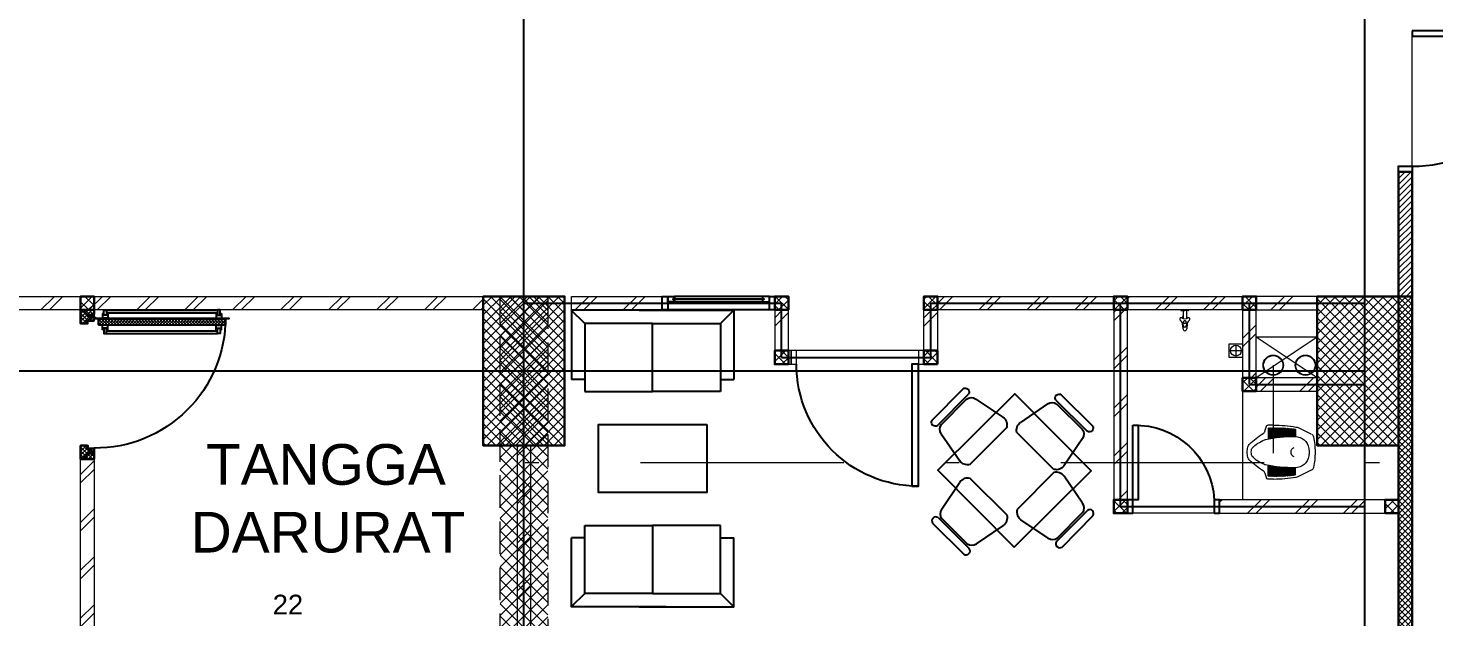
# Model space of a CAD drawing. Header units: millimetres. Extents: x -324 to 75, y -297 to 74.
# Drawn here: x -55.88 to -45.52, y 3.53 to 7.88 of the extents above; entities that cross this region are included whole.
import ezdxf

# ---------------------------------------------------------------- set-up
doc = ezdxf.new("R2010")
doc.units = ezdxf.units.MM
doc.linetypes.add('ACAD_ISO02W100', pattern=[15, 12, -3])
doc.linetypes.add('DASHDOT', pattern=[1, 0.5, -0.25, 0, -0.25])
doc.layers.get('defpoints').update_dxf_attribs({"color": 1})
for name, color, linetype, lineweight in [('ars', 11, 'Continuous', 0), ('ars @ 1', 11, 'Continuous', 0), ('ARSIR', 31, 'Continuous', 5), ('ARSIR @ 1', 31, 'Continuous', 5), ('ARSIR KOLOM @ 1', 8, 'Continuous', 13), ('KOL', 1, 'Continuous', 30), ('KOLOM', 4, 'Continuous', 9), ('lan', 7, 'Continuous', 15), ('LIFT', 15, 'Continuous', 15), ('NOT', 7, 'Continuous', 20), ('SANITAIR', 15, 'Continuous', 9), ('tem', 5, 'Continuous', 20), ('u', 6, 'Continuous', 20)]:
    doc.layers.add(name, color=color, linetype=linetype, lineweight=lineweight)
doc.layers.add('as', color=1, linetype='Continuous', plot=False)
for name, color, linetype in [('dinding', 3, 'Continuous'), ('FURNITURE', 68, 'Continuous'), ('HID', 1, 'Continuous'), ('Kusen', 30, 'Continuous'), ('STL', 6, 'Continuous')]:
    doc.layers.add(name, color=color, linetype=linetype)
doc.styles.add('ATTR', font='romans.shx', dxfattribs={"width": 0.8, "height": 0.56})
doc.styles.get("Standard").update_dxf_attribs({"font": 'arial.ttf'})
pattern_1 = [(45, (1583.21095, -452.5532), (-0.176776695, 0.176776695), []), (45, (1583.27345, -452.5532), (-0.176776695, 0.176776695), [])]
pattern_2 = [(225, (0.55, -51.300008), (0.022097087, -0.022097087), [])]
pattern_3 = [(225, (1.1, 1e-06), (-0.014142, 0.014142), []), (135, (1.1, 1e-06), (0.014142, 0.014142), [])]
pattern_4 = [(315, (-2e-13, 1e-06), (0.014142, 0.014142), []), (45, (-2e-13, 1e-06), (-0.014142, 0.014142), [])]

# ---------------------------------------------------------------- blocks, each defined once
blk = doc.blocks.new('k1')
at = {"layer": 'ars'}
h = blk.add_hatch(dxfattribs=at)
h.set_pattern_fill('_USER', color=256, scale=0.05, angle=45, double=1, pattern_type=0)
h.set_pattern_definition([(45, (0, -5), (-0.03535534, 0.03535534), []), (135, (0, -5), (-0.03535534, -0.03535534), [])])
h.paths.add_polyline_path([(-0.3, -0.55), (0.3, -0.55), (0.3, 0.55), (-0.3, 0.55)])
at = {"layer": 'KOL'}
blk.add_lwpolyline([(-0.3, -0.55), (0.3, -0.55), (0.3, 0.55), (-0.3, 0.55)], close=True, dxfattribs=at)
blk = doc.blocks.new('KRAN ATAS')
for p, q in [((-0.0198, 0), (0, 0)), ((-0.0198, -0.0015), (-0.0198, 0)), ((0.0198, 0), (0, 0)), ((0.0198, -0.0015), (0.0198, 0)), ((-0.0193, -0.002), (0, -0.002)), ((-0.0087, -0.006), (-0.0087, -0.0441)), ((0.0193, -0.002), (0, -0.002)), ((0.0087, -0.006), (0.0087, -0.0441))]:
    blk.add_line(p, q)
for centre, radius, start, end in [((-0.0191, -0.047), 0.00682, 147.26029, 232.4214), ((-0.0188, -0.0464), 0.00682, 67.5786, 152.73971), ((-0.0514, -0.0871), 0.0447, 7.4918, 50.9581), ((-0.0193, -0.0015), 0.0005, 180, 270), ((0, -0.0187), 0.0268, 232.9628, 307.0372), ((0.0743, -0.0604), 0.0878, 182.05517, 189.0251), ((-0.0127, -0.006), 0.004, 0, 90), ((0.0743, -0.0604), 0.0878, 163.74856, 168.44459), ((-0.0388, -0.0275), 0.03, 343.74856, 0), ((-0.0004, -0.0613), 0.0068, 86.57707, 273.42293), ((0.0004, -0.0613), 0.0068, 266.57707, 93.42293), ((0.0514, -0.0871), 0.0447, 129.0419, 172.5082), ((0.0127, -0.006), 0.004, 90, 180), ((0.0388, -0.0275), 0.03, 180, 196.25144), ((-0.0743, -0.0604), 0.0878, 11.55541, 16.25144), ((-0.0743, -0.0604), 0.0878, 350.9749, 357.94483), ((0.0188, -0.0464), 0.00682, 27.26029, 112.4214), ((0.0193, -0.0015), 0.0005, 270, 0), ((0.0191, -0.047), 0.00682, 307.5786, 32.73971), ((-0.0892, -0.0965), 0.08, 0.35552, 16.20232), ((-0.0004, -0.0965), 0.0088, 176.85526, 272.64436), ((-0.0003, -0.0804), 0.00682, 187.5786, 272.73971), ((0.0003, -0.0804), 0.00682, 267.26029, 352.4214), ((0.0004, -0.0965), 0.0088, 267.35564, 3.14474), ((0.0892, -0.0965), 0.08, 163.79768, 179.64448)]:
    blk.add_arc(centre, radius, start, end)
blk = doc.blocks.new('AVOOR')
blk.add_lwpolyline([(-21.818, -71.591), (-21.918, -71.591), (-21.918, -71.491), (-21.818, -71.491)], close=True)
for points in [[(-21.868, -71.501), (-21.868, -71.581)], [(-21.908, -71.541), (-21.828, -71.541)]]:
    blk.add_lwpolyline(points)
blk.add_circle((-21.868, -71.541), 0.04)
blk = doc.blocks.new('CL J D')
for p, q in [((0.028, 0.127), (0.128, 0.176)), ((0.145, 0.16), (0.145, 0.111)), ((0.154, 0.16), (0.154, 0.111)), ((0.159, 0.162), (0.159, 0.111)), ((0.168, 0.162), (0.168, 0.111)), ((0.172, 0.163), (0.172, 0.111)), ((0.181, 0.163), (0.181, 0.111)), ((0.186, 0.164), (0.186, 0.111)), ((0.195, 0.164), (0.195, 0.111)), ((0.2, 0.166), (0.2, 0.111)), ((0.209, 0.166), (0.209, 0.11)), ((0.213, 0.167), (0.213, 0.11)), ((0.222, 0.167), (0.222, 0.109)), ((0.227, 0.168), (0.227, 0.109)), ((0.236, 0.168), (0.236, 0.108)), ((0.241, 0.168), (0.241, 0.108)), ((0.249, 0.168), (0.249, 0.107)), ((0.254, 0.169), (0.254, 0.107)), ((0.263, 0.169), (0.263, 0.106)), ((0.268, 0.169), (0.268, 0.106)), ((0.277, 0.169), (0.277, 0.104)), ((0.282, 0.169), (0.282, 0.104)), ((0.29, 0.169), (0.29, 0.102)), ((0.295, 0.169), (0.295, 0.102)), ((0.304, 0.169), (0.304, 0.1)), ((0.306, 0.194), (0.348, 0.194)), ((0.309, 0.169), (0.309, 0.1)), ((0.318, 0.169), (0.318, 0.098)), ((0.322, 0.168), (0.322, 0.098)), ((0.331, 0.168), (0.331, 0.096)), ((0.336, 0.168), (0.336, 0.096)), ((0.345, 0.168), (0.345, 0.093)), ((0.371, 0.148), (0.359, 0.185)), ((0.028, -0.14), (0.128, -0.188)), ((0.145, -0.172), (0.145, -0.123)), ((0.154, -0.172), (0.154, -0.124)), ((0.159, -0.174), (0.159, -0.124)), ((0.168, -0.174), (0.168, -0.124)), ((0.172, -0.176), (0.172, -0.124)), ((0.181, -0.176), (0.181, -0.123)), ((0.186, -0.177), (0.186, -0.123)), ((0.195, -0.177), (0.195, -0.123)), ((0.2, -0.178), (0.2, -0.123)), ((0.209, -0.178), (0.209, -0.122)), ((0.213, -0.179), (0.213, -0.122)), ((0.222, -0.179), (0.222, -0.122)), ((0.227, -0.18), (0.227, -0.122)), ((0.236, -0.18), (0.236, -0.121)), ((0.241, -0.181), (0.241, -0.121)), ((0.249, -0.181), (0.249, -0.119)), ((0.254, -0.181), (0.254, -0.119)), ((0.263, -0.181), (0.263, -0.118)), ((0.268, -0.181), (0.268, -0.118)), ((0.277, -0.181), (0.277, -0.116)), ((0.282, -0.182), (0.282, -0.116)), ((0.29, -0.182), (0.29, -0.115)), ((0.295, -0.182), (0.295, -0.115)), ((0.304, -0.182), (0.304, -0.113)), ((0.306, -0.206), (0.348, -0.206)), ((0.309, -0.181), (0.309, -0.113)), ((0.318, -0.181), (0.318, -0.111)), ((0.322, -0.181), (0.322, -0.111)), ((0.331, -0.181), (0.331, -0.108)), ((0.336, -0.18), (0.336, -0.108)), ((0.345, -0.18), (0.345, -0.105)), ((0.371, -0.16), (0.359, -0.198))]:
    blk.add_line(p, q)
for centre, radius, start, end in [((0.51, 0), 0.51, 167.907, 180.7001), ((0.04, 0.101), 0.0297, 115.5884, 167.907), ((0.146, 0.008), 0.101, 89.3646, 171.9631), ((0.146, 0.138), 0.0415, 97.4366, 115.5884), ((0.318, -0.898), 1.092, 90.6447, 99.3564), ((0.143, 0.111), 0.00237, 271.7186, 0), ((0.149, 0.16), 0.00445, 0, 180), ((0.164, -0.828), 0.937, 77.6038, 91.0419), ((0.156, 0.111), 0.00237, 180, 0), ((0.163, 0.162), 0.00445, 0, 180), ((0.17, 0.111), 0.00237, 180, 0), ((0.177, 0.163), 0.00445, 0, 180), ((0.184, 0.111), 0.00237, 180, 0), ((0.19, 0.164), 0.00445, 0, 180), ((0.197, 0.111), 0.00237, 180, 0), ((0.204, 0.166), 0.00445, 0, 180), ((0.211, 0.11), 0.00237, 180, 0), ((0.218, 0.167), 0.00445, 0, 180), ((0.225, 0.109), 0.00237, 180, 0), ((0.231, 0.168), 0.00445, 0, 180), ((0.238, 0.108), 0.00237, 180, 0), ((0.245, 0.168), 0.00445, 0, 180), ((0.252, 0.107), 0.00237, 180, 0), ((0.259, 0.169), 0.00445, 0, 180), ((0.266, 0.106), 0.00237, 180, 0), ((0.272, 0.169), 0.00445, 0, 180), ((0.279, 0.104), 0.00237, 180, 0), ((0.286, 0.169), 0.00445, 0, 180), ((0.3, 0.169), 0.00445, 0, 180), ((0.313, 0.169), 0.00445, 0, 180), ((0.327, 0.168), 0.00445, 0, 180), ((0.341, 0.168), 0.00445, 0, 180), ((0.348, 0.182), 0.012, 16.9837, 90), ((0.399, 0.156), 0.0297, 196.9837, 236.587), ((-0.063, -0.544), 0.81, 47.7542, 56.587), ((0.199, 0), 0.155, 171.9445, 182.3259), ((0.141, -0.005), 0.0359, 358.3993, 69.7102), ((0.293, 0.102), 0.00237, 180, 0), ((0.306, 0.1), 0.00237, 180, 0), ((0.32, 0.098), 0.00237, 180, 0), ((0.334, 0.096), 0.00237, 180, 0), ((0.347, 0.093), 0.00237, 180, 258.7357), ((0.352, 0.029), 0.0593, 68.9695, 77.1263), ((0.283, -0.15), 0.251, 43.8785, 68.9695), ((0.451, 0.012), 0.0178, 9.3054, 43.8785), ((0.34, -0.006), 0.13, 0.0418, 9.3054), ((0.449, 0.02), 0.0475, 13.4838, 47.7542), ((0.34, -0.006), 0.16, 0.034, 13.4838), ((0.51, -0.012), 0.51, 179.2999, 192.093), ((0.199, -0.013), 0.155, 177.6741, 188.0555), ((0.146, -0.02), 0.101, 188.0369, 270.6354), ((0.164, 0.816), 0.937, 268.9581, 282.3962), ((0.141, -0.007), 0.0359, 290.2898, 1.6007), ((0.347, -0.105), 0.00237, 101.2643, 180), ((0.352, -0.042), 0.0593, 282.8737, 291.0305), ((0.283, 0.137), 0.251, 291.0305, 316.1215), ((-0.063, 0.532), 0.81, 303.413, 312.2458), ((0.451, -0.024), 0.0178, 316.1215, 350.6946), ((0.34, -0.006), 0.13, 350.6946, 359.9582), ((0.449, -0.032), 0.0475, 312.2458, 346.5162), ((0.34, -0.006), 0.16, 346.5162, 359.966), ((0.04, -0.113), 0.0297, 192.093, 244.4116), ((0.146, -0.151), 0.0415, 244.4116, 262.5634), ((0.318, 0.885), 1.092, 260.6436, 269.3553), ((0.143, -0.123), 0.00237, 0, 88.2814), ((0.149, -0.172), 0.00445, 180, 0), ((0.156, -0.124), 0.00237, 0, 180), ((0.163, -0.174), 0.00445, 180, 0), ((0.17, -0.124), 0.00237, 0, 180), ((0.177, -0.176), 0.00445, 180, 0), ((0.184, -0.123), 0.00237, 0, 180), ((0.19, -0.177), 0.00445, 180, 0), ((0.197, -0.123), 0.00237, 0, 180), ((0.204, -0.178), 0.00445, 180, 0), ((0.211, -0.122), 0.00237, 0, 180), ((0.218, -0.179), 0.00445, 180, 0), ((0.225, -0.122), 0.00237, 0, 180), ((0.231, -0.18), 0.00445, 180, 0), ((0.238, -0.121), 0.00237, 0, 180), ((0.245, -0.181), 0.00445, 180, 0), ((0.252, -0.119), 0.00237, 0, 180), ((0.259, -0.181), 0.00445, 180, 0), ((0.266, -0.118), 0.00237, 0, 180), ((0.272, -0.181), 0.00445, 180, 0), ((0.279, -0.116), 0.00237, 0, 180), ((0.286, -0.182), 0.00445, 180, 0), ((0.293, -0.115), 0.00237, 0, 180), ((0.3, -0.182), 0.00445, 180, 0), ((0.306, -0.113), 0.00237, 0, 180), ((0.313, -0.181), 0.00445, 180, 0), ((0.32, -0.111), 0.00237, 0, 180), ((0.327, -0.181), 0.00445, 180, 0), ((0.334, -0.108), 0.00237, 0, 180), ((0.341, -0.18), 0.00445, 180, 0), ((0.348, -0.194), 0.012, 270, 343.0163), ((0.399, -0.169), 0.0297, 123.413, 163.0163)]:
    blk.add_arc(centre, radius, start, end)
blk = doc.blocks.new('P.60')
at = {"layer": 'Kusen'}
for points in [[(1472.835, 997.535), (1472.875, 997.535), (1472.875, 997.435), (1472.835, 997.435)], [(1473.475, 997.535), (1473.515, 997.535), (1473.515, 997.435), (1473.475, 997.435)], [(1472.875, 996.885), (1472.915, 996.885), (1472.915, 997.435), (1472.875, 997.435)]]:
    blk.add_lwpolyline(points, close=True, dxfattribs=at)
blk.add_arc((1472.895, 997.466), 0.581, 268.0266, 356.9943, dxfattribs=at)
blk = doc.blocks.new('P-90')
at = {"layer": 'Kusen'}
blk.add_lwpolyline([(374.691, -21.598), (374.741, -21.598), (374.741, -22.498), (374.691, -22.498)], close=True, dxfattribs=at)
at = {"layer": 'Kusen', "lineweight": 9}
for points in [[(373.801, -22.498), (373.841, -22.498), (373.841, -22.598), (373.801, -22.598)], [(374.741, -22.498), (374.781, -22.498), (374.781, -22.598), (374.741, -22.598)]]:
    blk.add_lwpolyline(points, close=True, dxfattribs=at)
at = {"layer": 'Kusen'}
blk.add_arc((374.741, -22.498), 0.9, 90, 180, dxfattribs=at)
blk = doc.blocks.new('Manager Chair')
for p, q in [((6.793595, 0), (-6.793595, 0)), ((6.793595, -2.40006), (-6.793595, -2.40006)), ((5.764665, -3), (-5.250155, -3)), ((-7.308135, -5), (-9.242845, -14.93924)), ((7.82266, -5), (9.757352, -14.93924)), ((-7.822645, -18), (8.337156, -18))]:
    blk.add_line(p, q)
for centre, radius, start, end in [((-6.608415, -1.20003), 1.214231, 98.77222, 261.2278), ((-4.915795, -5.40289), 2.426032, 97.92188, 170.4409), ((5.430285, -5.40292), 2.42607, 9.559852, 82.07782), ((6.608435, -1.20003), 1.214228, 278.7714, 81.22861), ((-6.352795, -15.45813), 2.936262, 169.8216, 239.9611), ((6.867295, -15.45813), 2.936262, 300.0388, 10.17842)]:
    blk.add_arc(centre, radius, start, end)
at = {"style": 'ATTR', "width": 0.8, "flags": 9}
blk.add_attdef('ESTCODE', (0, 0), '', height=0.003816, dxfattribs=at)
blk = doc.blocks.new('mj makan')
blk.add_lwpolyline([(-0.005, 1.131), (0.563, 0.568), (0, 0), (-0.568, 0.563)], close=True)
for p, xscale, yscale, zscale, rotation in [((-0.492, 1.069), -0.02383953608250516, 0.02383953608250516, 0.02383953608250516, 44.72219960516194), ((0.461, 1.016), -0.02383953608250517, 0.02383953608250517, 0.02383953608250517, 314.7221996051619)]:
    blk.add_blockref('Manager Chair', p, dxfattribs=dict(xscale=xscale, yscale=yscale, zscale=zscale, rotation=rotation))
at = {"extrusion": (0, 0, -1)}
for p, xscale, yscale, zscale, rotation in [((0.497, 0.079), -0.0238395360825052, 0.0238395360825052, -0.0238395360825052, 225.2778003948382), ((-0.457, 0.122), -0.02383953608250516, 0.02383953608250516, -0.02383953608250516, 135.277800394838)]:
    blk.add_blockref('Manager Chair', p, dxfattribs=dict(at, xscale=xscale, yscale=yscale, zscale=zscale, rotation=rotation))
blk = doc.blocks.new('tamu02')
at = {"linetype": 'Continuous'}
for points in [[(-0.5, 1.245), (-0.6, 1.345)], [(0.1, 1.345), (-0.599, 1.345), (-0.599, 0.834)], [(-0.499, 0.744), (0, 0.744), (0, 1.245), (-0.499, 1.245), (-0.499, 0.744)], [(-0.099, 1.345), (0.6, 1.345), (0.6, 0.834)], [(0.5, 0.744), (0, 0.744), (0, 1.245), (0.5, 1.245), (0.5, 0.744)], [(0.5, 1.245), (0.6, 1.345)], [(-0.499, 0.834), (-0.599, 0.834)], [(0.5, 0.834), (0.6, 0.834)], [(-0.499, -0.244), (0, -0.244), (0, -0.745), (-0.499, -0.745), (-0.499, -0.244)], [(0.5, -0.244), (0, -0.244), (0, -0.745), (0.5, -0.745), (0.5, -0.244)], [(0.1, -0.845), (-0.599, -0.845), (-0.599, -0.334)], [(-0.499, -0.334), (-0.599, -0.334)], [(-0.099, -0.845), (0.6, -0.845), (0.6, -0.334)], [(0.5, -0.334), (0.6, -0.334)], [(-0.5, -0.745), (-0.6, -0.845)], [(0.5, -0.745), (0.6, -0.845)]]:
    blk.add_lwpolyline(points, dxfattribs=at)
blk.add_lwpolyline([(0.4, 0.5), (0.4, 0), (-0.4, 0), (-0.4, 0.5), (0.4, 0.5)])
blk = doc.blocks.new('T. J2')
at = {"layer": 'Kusen'}
for p, q in [((-0.419, 0), (0.331, 0)), ((-0.369, 0.1), (0.281, 0.1)), ((0.281, 0.06), (-0.369, 0.06))]:
    blk.add_line(p, q, dxfattribs=at)
for points in [[(-0.459, 0), (-0.419, 0), (-0.419, 0.1), (-0.459, 0.1)], [(0.331, 0), (0.371, 0), (0.371, 0.1), (0.331, 0.1)]]:
    blk.add_lwpolyline(points, close=True, dxfattribs=at)
for points in [[(-0.369, 0.077), (-0.369, 0.06), (-0.419, 0.06), (-0.419, 0.1), (-0.369, 0.1), (-0.369, 0.082), (-0.379, 0.082), (-0.379, 0.077), (-0.369, 0.077)], [(0.281, 0.077), (0.281, 0.06), (0.331, 0.06), (0.331, 0.1), (0.281, 0.1), (0.281, 0.082), (0.291, 0.082), (0.291, 0.077), (0.281, 0.077)]]:
    blk.add_lwpolyline(points, dxfattribs=at)
at = {"layer": 'Kusen', "color": 141}
blk.add_lwpolyline([(-0.379, 0.077), (0.291, 0.077), (0.291, 0.082), (-0.379, 0.082)], close=True, dxfattribs=at)
blk = doc.blocks.new('K 10.10')
at = {"layer": 'ars'}
h = blk.add_hatch(dxfattribs=at)
h.set_pattern_fill('_USER', color=256, scale=0.05, angle=45, double=1, pattern_type=0)
h.set_pattern_definition([(45, (0, 0), (-0.035355339, 0.035355339), []), (135, (0, 0), (-0.035355339, -0.035355339), [])])
h.paths.add_polyline_path([(1560.538, 1380.407), (1560.638, 1380.407), (1560.638, 1380.507), (1560.538, 1380.507)])
at = {"layer": 'KOL'}
blk.add_lwpolyline([(1560.538, 1380.407), (1560.638, 1380.407), (1560.638, 1380.507), (1560.538, 1380.507)], close=True, dxfattribs=at)
blk = doc.blocks.new("k3'")
at = {"layer": 'ars'}
h = blk.add_hatch(dxfattribs=at)
h.set_pattern_fill('_USER', color=256, scale=0.05, angle=45, double=1, pattern_type=0)
h.set_pattern_definition([(45, (0, -4.975), (-0.03535534, 0.03535534), []), (135, (0, -4.975), (-0.03535534, -0.03535534), [])])
h.paths.add_polyline_path([(-0.25, -0.375), (0.25, -0.375), (0.25, 0.375), (-0.25, 0.375)])
at = {"layer": 'KOL'}
blk.add_lwpolyline([(-0.25, -0.375), (0.25, -0.375), (0.25, 0.375), (-0.25, 0.375)], close=True, dxfattribs=at)
blk = doc.blocks.new('P.SHAFT')
for points in [[(-0.05, 0.54), (-0.05, 0.58), (0.05, 0.58), (0.05, 0.54)], [(-0.05, 0.04), (-0.05, 0.54), (0.05, 0.54), (0.05, 0.04)], [(-0.05, 0), (-0.05, 0.04), (0.05, 0.04), (0.05, 0)]]:
    blk.add_lwpolyline(points, close=True)
blk = doc.blocks.new('KLOPRAK-10')
at = {"layer": 'ARSIR KOLOM @ 1'}
blk.add_hatch(color=256, dxfattribs=at).paths.add_polyline_path([(390.015, -20.575), (390.115, -20.575), (390.115, -20.475), (390.015, -20.475)])
at = {"layer": 'as'}
blk.add_line((390.115, -20.475), (390.015, -20.575), dxfattribs=at)
blk.add_lwpolyline([(390.015, -20.475), (390.115, -20.575)], dxfattribs=at)
at = {"layer": 'KOLOM'}
blk.add_lwpolyline([(390.015, -20.575), (390.115, -20.575), (390.115, -20.475), (390.015, -20.475)], close=True, dxfattribs=at)
blk = doc.blocks.new('D-P90')
at = {"layer": 'ars'}
h = blk.add_hatch(dxfattribs=at)
h.set_pattern_fill('ANSI37', color=256, scale=0.005, angle=-90, style=0)
h.set_pattern_definition([(45, (-1350.94906, -1248.591899), (0.01122532015, -0.01122532015), []), (315, (-1350.94906, -1248.591899), (-0.01122532015, -0.01122532015), [])])
h.paths.add_polyline_path([(0.009, -0.183, -0.414214), (0.01, -0.184), (0.01, -1.116, -0.414214), (0.009, -1.117), (-0.034, -1.117, 0.414214), (-0.037, -1.12), (-0.037, -1.142, -1), (-0.038, -1.142), (-0.038, -0.158, -1), (-0.037, -0.158), (-0.037, -0.181, 0.414214), (-0.034, -0.183)])
at = {"layer": 'as'}
for p, q in [((-0.04, -0.158), (-0.046, -0.158)), ((-0.042, -0.161), (-0.042, -0.155))]:
    blk.add_line(p, q, dxfattribs=at)
at = {"layer": 'HID'}
for p, q in [((-0.044, -0.125), (-0.092, -0.077)), ((-0.042, -0.123), (-0.091, -0.075)), ((0.942, -0.123), (0.991, -0.075)), ((0.944, -0.125), (0.992, -0.077)), ((-0.066, -0.147), (-0.023, -0.104)), ((-0.063, -0.147), (-0.023, -0.107)), ((0.966, -0.147), (0.923, -0.104)), ((0.963, -0.147), (0.923, -0.107))]:
    blk.add_line(p, q, dxfattribs=at)
for points in [[(-0.044, -0.125), (-0.044, -0.125), (-0.042, -0.123), (-0.042, -0.123)], [(0.944, -0.125), (0.944, -0.125), (0.942, -0.123), (0.942, -0.123)]]:
    blk.add_lwpolyline(points, dxfattribs=at)
at = {"layer": 'KOL'}
blk.add_line((0.97, -0.13), (0.97, -0.15), dxfattribs=at)
at = {"layer": 'Kusen'}
for p, q in [((-0.042, -0.155), (-0.038, -0.156)), ((-0.042, -0.157), (-0.038, -0.158))]:
    blk.add_line(p, q, dxfattribs=at)
at = {"layer": 'Kusen', "ltscale": 2}
for p, q in [((-0.099, -0.221), (-0.099, -1.06)), ((-0.079, -0.241), (-0.079, -1.06)), ((-0.074, -0.211), (-0.04, -0.211)), ((-0.074, -0.221), (-0.074, -0.211)), ((-0.074, -0.251), (-0.074, -0.241)), ((-0.074, -0.251), (-0.04, -0.251)), ((-0.061, -0.251), (-0.061, -0.211)), ((-0.04, -0.251), (-0.04, -0.211)), ((0.046, -0.211), (0.012, -0.211)), ((0.012, -0.251), (0.012, -0.211)), ((0.046, -0.251), (0.012, -0.251)), ((0.033, -0.251), (0.033, -0.211)), ((0.046, -0.221), (0.046, -0.211)), ((0.046, -0.251), (0.046, -0.241)), ((0.053, -0.241), (0.053, -1.06)), ((0.073, -0.221), (0.073, -1.06)), ((-0.074, -1.05), (-0.04, -1.05)), ((-0.074, -1.05), (-0.074, -1.06)), ((-0.074, -1.08), (-0.074, -1.09)), ((-0.074, -1.09), (-0.04, -1.09)), ((-0.061, -1.05), (-0.061, -1.09)), ((-0.04, -1.05), (-0.04, -1.09)), ((0.046, -1.05), (0.012, -1.05)), ((0.012, -1.05), (0.012, -1.09)), ((0.046, -1.09), (0.012, -1.09)), ((0.033, -1.05), (0.033, -1.09)), ((0.046, -1.05), (0.046, -1.06)), ((0.046, -1.08), (0.046, -1.09))]:
    blk.add_line(p, q, dxfattribs=at)
for points in [[(-0.099, -0.241), (-0.061, -0.241), (-0.061, -0.221), (-0.099, -0.221), (-0.099, -0.241)], [(0.073, -0.241), (0.033, -0.241), (0.033, -0.221), (0.073, -0.221), (0.073, -0.241)], [(-0.101, -1.06), (-0.061, -1.06), (-0.061, -1.08), (-0.101, -1.08), (-0.101, -1.06)], [(0.073, -1.06), (0.033, -1.06), (0.033, -1.08), (0.073, -1.08), (0.073, -1.06)]]:
    blk.add_lwpolyline(points, dxfattribs=at)
at = {"layer": 'Kusen'}
blk.add_circle((-0.042, -0.158), 0.001, dxfattribs=at)
for radius, start, end in [(0.0025, 75.7804, 11.3851), (0.961, 270, 0.4597)]:
    blk.add_arc((-0.042, -0.158), radius, start, end, dxfattribs=at)
at = {"layer": 'STL'}
for p, q in [((-0.038, -0.158), (-0.038, -1.142)), ((-0.037, -0.181), (-0.037, -0.158)), ((-0.034, -0.183), (0.009, -0.183)), ((0.01, -0.184), (0.01, -1.116)), ((-0.037, -1.12), (-0.037, -1.142)), ((-0.034, -1.117), (0.009, -1.117))]:
    blk.add_line(p, q, dxfattribs=at)
for points in [[(0, -0.1), (0, -0.103), (-0.019, -0.103, 0.414214), (-0.02, -0.105), (-0.02, -0.148, -0.414214), (-0.022, -0.15), (-0.068, -0.15, -0.414214), (-0.07, -0.148), (-0.07, -0.13), (-0.067, -0.13), (-0.067, -0.146, 0.414214), (-0.065, -0.147), (-0.024, -0.147, 0.414214), (-0.023, -0.146), (-0.023, -0.102, -0.414214), (-0.021, -0.1)], [(0.9, -0.1), (0.9, -0.103), (0.919, -0.103, -0.414214), (0.92, -0.105), (0.92, -0.148, 0.414214), (0.922, -0.15), (0.968, -0.15, 0.414214), (0.97, -0.148), (0.97, -0.13), (0.967, -0.13), (0.967, -0.146, -0.414214), (0.966, -0.147), (0.925, -0.147, -0.414214), (0.923, -0.146), (0.923, -0.102, 0.414214), (0.921, -0.1)]]:
    blk.add_lwpolyline(points, format="xyb", close=True, dxfattribs=at)
blk.add_lwpolyline([(0.009, -0.182), (-0.034, -0.182, -0.414214), (-0.035, -0.181), (-0.035, -0.158, 1), (-0.04, -0.158), (-0.04, -1.142, 1), (-0.035, -1.142), (-0.035, -1.12, -0.414214), (-0.034, -1.119), (0.009, -1.119, 0.414214), (0.012, -1.116), (0.012, -0.184)], format="xyb", dxfattribs=at)
for centre, radius, start, end in [((-0.038, -0.158), 0.00075, 0, 180), ((-0.034, -0.181), 0.0025, 180, 270), ((0.009, -0.184), 0.0025, 360, 90), ((0.009, -0.184), 0.001, 360, 90), ((-0.034, -1.12), 0.0025, 90, 180), ((0.009, -1.116), 0.001, 270, 0), ((-0.038, -1.142), 0.00075, 180, 0)]:
    blk.add_arc(centre, radius, start, end, dxfattribs=at)
blk = doc.blocks.new('PINTU DARURAT')
at = {"layer": 'ARSIR'}
h = blk.add_hatch(dxfattribs=at)
h.set_pattern_fill('_USER', color=256, scale=0.02, angle=315, style=0, double=1, pattern_type=0)
h.set_pattern_definition(pattern_4)
edge = h.paths.add_edge_path()
edge.add_line((0, 0), (0.1, 0))
edge.add_line((0.1, 0), (0.1, 0.05))
edge.add_line((0.1, 0.05), (0.077, 0.05))
edge.add_line((0.077, 0.05), (0.077, 0.096))
edge.add_arc((0.076, 0.096), 0.0015, 360, 450)
edge.add_line((0.075, 0.097), (0.035, 0.097))
edge.add_arc((0.035, 0.096), 0.0015, 90, 180)
edge.add_line((0.033, 0.096), (0.033, 0.08))
edge.add_line((0.033, 0.08), (0.03, 0.08))
edge.add_line((0.03, 0.08), (0.03, 0.1))
edge.add_line((0.03, 0.1), (0, 0.1))
edge.add_line((0, 0.1), (0, 0))
h = blk.add_hatch(dxfattribs=at)
h.set_pattern_fill('_USER', color=256, scale=0.02, angle=315, style=0, double=1, pattern_type=0)
h.set_pattern_definition(pattern_4)
edge = h.paths.add_edge_path()
edge.add_line((0, 0), (0.1, 0))
edge.add_line((0.1, 0), (0.1, 0.05))
edge.add_line((0.1, 0.05), (0.077, 0.05))
edge.add_line((0.077, 0.05), (0.077, 0.096))
edge.add_arc((0.076, 0.096), 0.0015, 360, 450)
edge.add_line((0.075, 0.097), (0.035, 0.097))
edge.add_arc((0.035, 0.096), 0.0015, 90, 180)
edge.add_line((0.033, 0.096), (0.033, 0.08))
edge.add_line((0.033, 0.08), (0.03, 0.08))
edge.add_line((0.03, 0.08), (0.03, 0.1))
edge.add_line((0.03, 0.1), (0, 0.1))
edge.add_line((0, 0.1), (0, 0))
h = blk.add_hatch(dxfattribs=at)
h.set_pattern_fill('_USER', color=256, scale=0.02, angle=315, style=0, double=1, pattern_type=0)
h.set_pattern_definition(pattern_3)
edge = h.paths.add_edge_path()
edge.add_line((1.1, 0), (1, 0))
edge.add_line((1, 0), (1, 0.05))
edge.add_line((1, 0.05), (1.023, 0.05))
edge.add_line((1.023, 0.05), (1.023, 0.096))
edge.add_arc((1.024, 0.096), 0.0015, -630, -540, ccw=False)
edge.add_line((1.024, 0.097), (1.065, 0.097))
edge.add_arc((1.065, 0.096), 0.0015, -360, -270, ccw=False)
edge.add_line((1.067, 0.096), (1.067, 0.08))
edge.add_line((1.067, 0.08), (1.07, 0.08))
edge.add_line((1.07, 0.08), (1.07, 0.1))
edge.add_line((1.07, 0.1), (1.1, 0.1))
edge.add_line((1.1, 0.1), (1.1, 0))
h = blk.add_hatch(dxfattribs=at)
h.set_pattern_fill('_USER', color=256, scale=0.02, angle=315, style=0, double=1, pattern_type=0)
h.set_pattern_definition(pattern_3)
edge = h.paths.add_edge_path()
edge.add_line((1.1, 0), (1, 0))
edge.add_line((1, 0), (1, 0.05))
edge.add_line((1, 0.05), (1.023, 0.05))
edge.add_line((1.023, 0.05), (1.023, 0.096))
edge.add_arc((1.024, 0.096), 0.0015, -630, -540, ccw=False)
edge.add_line((1.024, 0.097), (1.065, 0.097))
edge.add_arc((1.065, 0.096), 0.0015, -360, -270, ccw=False)
edge.add_line((1.067, 0.096), (1.067, 0.08))
edge.add_line((1.067, 0.08), (1.07, 0.08))
edge.add_line((1.07, 0.08), (1.07, 0.1))
edge.add_line((1.07, 0.1), (1.1, 0.1))
edge.add_line((1.1, 0.1), (1.1, 0))
at = {"layer": 'KOL'}
blk.add_line((1.1, 0.1), (1.1, 0), dxfattribs=at)
blk.add_line((1.1, 0.1), (1.1, 0), dxfattribs=at)
blk.add_line((1.1, 0.1), (1.1, 0), dxfattribs=at)
blk.add_line((1.1, 0.1), (1.1, 0), dxfattribs=at)
for points in [[(0, 0), (0.1, 0), (0.1, 0.05), (0.077, 0.05), (0.077, 0.096, 0.414214), (0.075, 0.097), (0.035, 0.097, 0.414214), (0.033, 0.096), (0.033, 0.08), (0.03, 0.08), (0.03, 0.1), (0, 0.1)], [(0, 0), (0.1, 0), (0.1, 0.05), (0.077, 0.05), (0.077, 0.096, 0.414214), (0.075, 0.097), (0.035, 0.097, 0.414214), (0.033, 0.096), (0.033, 0.08), (0.03, 0.08), (0.03, 0.1), (0, 0.1)], [(1.1, 0), (1, 0), (1, 0.05), (1.023, 0.05), (1.023, 0.096, -0.414214), (1.024, 0.097), (1.065, 0.097, -0.414214), (1.067, 0.096), (1.067, 0.08), (1.07, 0.08), (1.07, 0.1), (1.1, 0.1)], [(1.1, 0), (1, 0), (1, 0.05), (1.023, 0.05), (1.023, 0.096, -0.414214), (1.024, 0.097), (1.065, 0.097, -0.414214), (1.067, 0.096), (1.067, 0.08), (1.07, 0.08), (1.07, 0.1), (1.1, 0.1)]]:
    blk.add_lwpolyline(points, format="xyb", close=True, dxfattribs=at)
at = {"layer": 'Kusen', "xscale": -1, "rotation": 180}
blk.add_blockref('D-P90', (0.1, -0.05), dxfattribs=at)
blk = doc.blocks.new('T.DAR')
at = {"layer": 'ars'}
h = blk.add_hatch(dxfattribs=at)
h.set_pattern_fill('ANSI31', color=256, scale=0.25, style=0)
h.set_pattern_definition(pattern_2)
h.paths.add_polyline_path([(0.2, 7), (0.3, 7), (0.3, 7.6), (0.55, 7.6), (0.55, 7.7), (0.2, 7.7)])
h = blk.add_hatch(dxfattribs=at)
h.set_pattern_fill('ANSI31', color=256, scale=0.25, style=0)
h.set_pattern_definition(pattern_2)
edge = h.paths.add_edge_path()
edge.add_line((0.2, 7), (0.2, 7.7))
edge.add_line((0.2, 7.7), (0.55, 7.7))
edge.add_line((0.55, 7.7), (0.55, 7.6))
edge.add_line((0.55, 7.6), (0.3, 7.6))
edge.add_line((0.3, 7.6), (0.3, 7))
edge.add_line((0.3, 7), (0.2, 7))
h = blk.add_hatch(dxfattribs=at)
h.set_pattern_fill('ANSI31', color=256, scale=0.25, style=0)
h.set_pattern_definition([(225, (6.599998, -51.300008), (0.022097087, -0.022097087), [])])
h.paths.add_polyline_path([(6.5, 7), (6.6, 7), (6.6, 7.7), (1.38, 7.7), (1.38, 7.6), (6.5, 7.6)])
h = blk.add_hatch(dxfattribs=at)
h.set_pattern_fill('ANSI37', color=256, scale=0.02, style=0)
h.set_pattern_definition([(45, (268.691906, -190.19392), (-0.044901281, 0.044901281), []), (135, (268.691906, -190.19392), (-0.044901281, -0.044901281), [])])
h.paths.add_polyline_path([(0.475, 0), (0.125, 0), (0.125, 7), (0.475, 7)])
h = blk.add_hatch(dxfattribs=at)
h.set_pattern_fill('ANSI37', color=256, scale=0.02, style=0)
h.set_pattern_definition([(45, (6.5, -8e-06), (-0.0449013, 0.0449013), []), (135, (6.5, -8e-06), (-0.0449013, -0.0449013), [])])
h.paths.add_polyline_path([(6.45, 2.2), (6.8, 2.2), (6.8, 7), (6.45, 7)])
h = blk.add_hatch(dxfattribs=at)
h.set_pattern_fill('TEMBOK', color=256, scale=0.25)
h.set_pattern_definition([(45, (6.5, -51.72), (-0.1767767, 0.1767767), []), (45, (6.5625, -51.72), (-0.1767767, 0.1767767), [])])
h.paths.add_polyline_path([(6.55, 3.17), (6.45, 3.17), (6.45, 4.95), (6.55, 4.95)])
h = blk.add_hatch(dxfattribs=at)
h.set_pattern_fill('TEMBOK', color=256, scale=0.25)
h.set_pattern_definition([(45, (0.71143, -49.94), (-0.1767767, 0.1767767), []), (45, (0.77393, -49.94), (-0.1767767, 0.1767767), [])])
h.paths.add_polyline_path([(5.861, 3.75), (6.45, 3.75), (6.45, 3.85), (5.861, 3.85)])
at = {"layer": 'ars @ 1'}
h = blk.add_hatch(dxfattribs=at)
h.set_pattern_fill('TEMBOK', color=256, scale=0.25)
h.set_pattern_definition([(45, (33.3, 5.805), (-0.1767767, 0.1767767), []), (45, (33.3625, 5.805), (-0.1767767, 0.1767767), [])])
h.paths.add_polyline_path([(6.4, 6.85), (6.4, 6.75), (3.662, 6.75), (3.662, 6.85)])
h = blk.add_hatch(dxfattribs=at)
h.set_pattern_fill('TEMBOK', color=256, scale=0.25)
h.set_pattern_definition([(45, (1583.11878, -452.5532), (-0.176776695, 0.176776695), []), (45, (1583.18128, -452.5532), (-0.176776695, 0.176776695), [])])
h.paths.add_polyline_path([(3.57, 1.2), (3.47, 1.2), (3.47, 6.75), (3.57, 6.75)])
h = blk.add_hatch(dxfattribs=at)
h.set_pattern_fill('TEMBOK', color=256, scale=0.25)
h.set_pattern_definition(pattern_1)
h.paths.add_polyline_path([(0.6, 0), (0.6, 0.1), (3.562, 0.1), (3.562, 0)])
h = blk.add_hatch(dxfattribs=at)
h.set_pattern_fill('TEMBOK', color=256, scale=0.25)
h.set_pattern_definition(pattern_1)
h.paths.add_polyline_path([(3.662, 0), (3.662, 0.1), (5.1, 0.1), (5.1, 0)])
at = {"layer": 'ARSIR @ 1'}
h = blk.add_hatch(dxfattribs=at)
h.set_pattern_fill('ANSI32', color=256, scale=0.01, style=0, double=1)
h.set_pattern_definition([(45, (0.79921, 3.74999), (0.067352, -0.067352), []), (45, (0.79921, 3.79489), (0.067352, -0.067352), [])])
h.paths.add_polyline_path([(4.006, 3.85), (4.006, 3.75), (4.249, 3.75), (4.249, 3.85)])
h = blk.add_hatch(dxfattribs=at)
h.set_pattern_fill('ANSI32', color=256, scale=0.01, style=0, double=1)
h.set_pattern_definition([(45, (2.49209, 3.74999), (0.067352, -0.067352), []), (45, (2.49209, 3.79489), (0.067352, -0.067352), [])])
h.paths.add_polyline_path([(5.655, 3.85), (5.655, 3.75), (5.761, 3.75), (5.761, 3.85)])
at = {"layer": 'defpoints', "color": 3, "linetype": 'ACAD_ISO02W100', "ltscale": 0.015}
blk.add_lwpolyline([(6.45, 3.55), (6.45, 3.85), (3.57, 3.85), (3.57, 7.6), (3.57, 7.6), (3.27, 7.6), (3.27, 3.55), (6.45, 3.55)], dxfattribs=at)
at = {"layer": 'dinding'}
for points in [[(4.006, 3.85), (4.006, 3.75), (4.249, 3.75), (4.249, 3.85)], [(5.655, 3.85), (5.655, 3.75), (5.761, 3.75), (5.761, 3.85)]]:
    blk.add_lwpolyline(points, close=True, dxfattribs=at)
at = {"layer": 'KOLOM', "linetype": 'ACAD_ISO02W100', "ltscale": 0.02}
for points in [[(0.475, 0), (0.125, 0), (0.125, 7), (0.475, 7)], [(6.8, 2.2), (6.45, 2.2), (6.45, 7), (6.8, 7)]]:
    blk.add_lwpolyline(points, close=True, dxfattribs=at)
at = {"layer": 'lan', "linetype": 'Continuous'}
for p, q in [((3.57, 7.35), (6.25, 7.35)), ((6.25, 7.35), (6.25, 6.85))]:
    blk.add_line(p, q, dxfattribs=at)
for points in [[(6.25, 7.35), (3.57, 6.85)], [(6.25, 6.85), (3.57, 7.35)]]:
    blk.add_lwpolyline(points, dxfattribs=at)
at = {"layer": 'LIFT'}
for points in [[(4.114, 4.003), (5.754, 4.003), (5.754, 6.143), (4.114, 6.143)], [(4.134, 4.023), (5.734, 4.023), (5.734, 6.123), (4.134, 6.123)], [(4.249, 3.932), (5.655, 3.932), (5.655, 3.968), (4.249, 3.968)], [(4.249, 3.932), (4.402, 3.932), (4.402, 3.968), (4.249, 3.968)], [(5.502, 3.932), (5.655, 3.932), (5.655, 3.968), (5.502, 3.968)], [(4.402, 3.85), (4.249, 3.85), (4.249, 3.897), (4.402, 3.897)], [(4.402, 3.897), (5.502, 3.897), (5.502, 3.932), (4.402, 3.932)], [(5.502, 3.85), (5.655, 3.85), (5.655, 3.897), (5.502, 3.897)]]:
    blk.add_lwpolyline(points, close=True, dxfattribs=at)
for points in [[(4.249, 3.85), (4.249, 3.75), (4.309, 3.75), (4.367, 3.815), (4.402, 3.815), (4.402, 3.85), (4.249, 3.85)], [(5.655, 3.85), (5.655, 3.75), (5.594, 3.75), (5.537, 3.815), (5.502, 3.815), (5.502, 3.85), (5.655, 3.85)]]:
    blk.add_lwpolyline(points, dxfattribs=at)
at = {"layer": 'tem'}
blk.add_lwpolyline([(0.2, 7), (0.2, 7.7), (0.55, 7.7), (0.55, 7.6), (0.3, 7.6), (0.3, 7), (0.2, 7)], dxfattribs=at)
blk.add_lwpolyline([(0.2, 7), (0.2, 7.7), (0.55, 7.7), (0.55, 7.6), (0.3, 7.6), (0.3, 7), (0.2, 7)], dxfattribs=at)
for points in [[(1.38, 7.7), (1.38, 7.6), (6.5, 7.6), (6.5, 7), (6.6, 7), (6.6, 7.7)], [(3.57, 6.92), (3.47, 6.92), (3.47, 6.85), (3.57, 6.85)], [(6.45, 6.85), (6.45, 6.75), (3.57, 6.75), (3.57, 6.85)], [(3.57, 1.2), (3.47, 1.2), (3.47, 6.75), (3.57, 6.75)], [(3.57, 3.75), (3.57, 3.85), (3.906, 3.85), (3.906, 3.75)], [(5.861, 3.75), (5.861, 3.85), (6.45, 3.85), (6.45, 3.75)], [(0.6, 0), (0.6, 0.1), (3.47, 0.1), (3.47, 0)], [(3.57, 0), (3.57, 0.1), (5.1, 0.1), (5.1, 0)]]:
    blk.add_lwpolyline(points, close=True, dxfattribs=at)
at = {"color": 2}
for p in [(-386.108, 24.325), (-384.253, 24.325)]:
    blk.add_blockref('KLOPRAK-10', p, dxfattribs=at)
at = {"color": 2, "rotation": 90}
blk.add_blockref('PINTU DARURAT', (3.57, 0.1), dxfattribs=at)
at = {"color": 2, "xscale": -1}
blk.add_blockref('PINTU DARURAT', (6.2, 0), dxfattribs=at)
at = {"layer": 'KOL', "xscale": -1, "rotation": 180}
for name, p in [("k3'", (0.3, 5.325)), ("k3'", (0.3, 5.325)), ('k1', (0.3, 0.55)), ('k1', (6.5, 0.55))]:
    blk.add_blockref(name, p, dxfattribs=at)
at = {"layer": 'KOLOM', "extrusion": (0, 0, -1), "xscale": -1, "zscale": -1, "rotation": 180}
for p in [(-1564.108, 1388.007), (-1564.108, 1387.257), (-1564.108, 1384.257), (-1564.108, 1380.507)]:
    blk.add_blockref('K 10.10', p, dxfattribs=at)
at = {"layer": 'Kusen'}
blk.add_blockref('T. J2', (0.999, 7.6), dxfattribs=at)
blk.add_blockref('T. J2', (0.999, 7.6), dxfattribs=at)
at = {"layer": 'Kusen', "color": 2, "rotation": 179.9999772094499}
blk.add_blockref('P.SHAFT', (3.52, 7.5), dxfattribs=at)
blk = doc.blocks.new('A-2')
at = {"layer": 'ars'}
h = blk.add_hatch(dxfattribs=at)
h.set_pattern_fill('ANSI31', color=256, scale=0.25, angle=180, style=0)
h.set_pattern_definition([(45, (37.91715, 6.66774), (-0.02209709, 0.02209709), [])])
h.paths.add_polyline_path([(37.317, 0.868), (37.817, 0.868), (37.917, 0.868), (37.917, 7.588), (37.817, 7.588), (37.817, 0.968), (37.317, 0.968)])
h = blk.add_hatch(dxfattribs=at)
h.set_pattern_fill('TEMBOK', color=256, scale=0.25)
h.set_pattern_definition([(45, (-0.45006, -2.5569), (-0.1767767, 0.1767767), []), (45, (-0.38756, -2.5569), (-0.1767767, 0.1767767), [])])
h.paths.add_polyline_path([(31.717, 6.668), (32.387, 6.668), (32.387, 6.568), (31.717, 6.568)])
h = blk.add_hatch(dxfattribs=at)
h.set_pattern_fill('TEMBOK', color=256, scale=0.25)
h.set_pattern_definition([(45, (2.87994, -2.5569), (-0.1767767, 0.1767767), []), (45, (2.94244, -2.5569), (-0.1767767, 0.1767767), [])])
h.paths.add_polyline_path([(34.417, 6.668), (35.717, 6.668), (35.717, 6.568), (34.417, 6.568)])
h = blk.add_hatch(dxfattribs=at)
h.set_pattern_fill('TEMBOK', color=256, scale=0.25)
h.set_pattern_definition([(45, (3.82994, -2.5569), (-0.1767767, 0.1767767), []), (45, (3.89244, -2.5569), (-0.1767767, 0.1767767), [])])
h.paths.add_polyline_path([(35.817, 6.668), (36.667, 6.668), (36.667, 6.568), (35.817, 6.568)])
h = blk.add_hatch(dxfattribs=at)
h.set_pattern_fill('TEMBOK', color=256, scale=0.25)
h.set_pattern_definition([(45, (4.67994, -2.5569), (-0.1767767, 0.1767767), []), (45, (4.74244, -2.5569), (-0.1767767, 0.1767767), [])])
h.paths.add_polyline_path([(36.767, 6.668), (37.217, 6.668), (37.217, 6.568), (36.767, 6.568)])
h = blk.add_hatch(dxfattribs=at)
h.set_pattern_fill('ANSI31', color=256, scale=0.25, angle=180, style=0)
h.set_pattern_definition([(135, (-37.18285, 6.66774), (0.022097087, 0.022097087), [])])
h.paths.add_polyline_path([(37.317, 0.868), (37.817, 0.868), (37.917, 0.868), (37.917, 6.668), (37.817, 6.668), (37.817, 0.968), (37.317, 0.968)])
h = blk.add_hatch(dxfattribs=at)
h.set_pattern_fill('TEMBOK', color=256, scale=0.25)
h.set_pattern_definition([(45, (-0.50006, -6.2569), (-0.1767767, 0.1767767), []), (45, (-0.43756, -6.2569), (-0.1767767, 0.1767767), [])])
h.paths.add_polyline_path([(33.317, 6.568), (33.217, 6.568), (33.217, 6.268), (33.317, 6.268)])
h = blk.add_hatch(dxfattribs=at)
h.set_pattern_fill('TEMBOK', color=256, scale=0.25)
h.set_pattern_definition([(45, (0.59994, -6.2569), (-0.1767767, 0.1767767), []), (45, (0.66244, -6.2569), (-0.1767767, 0.1767767), [])])
h.paths.add_polyline_path([(34.417, 6.568), (34.317, 6.568), (34.317, 6.268), (34.417, 6.268)])
h = blk.add_hatch(dxfattribs=at)
h.set_pattern_fill('TEMBOK', color=256, scale=0.25)
h.set_pattern_definition([(45, (1.99994, -5.1569), (-0.1767767, 0.1767767), []), (45, (2.06244, -5.1569), (-0.1767767, 0.1767767), [])])
h.paths.add_polyline_path([(35.817, 6.568), (35.717, 6.568), (35.717, 5.168), (35.817, 5.168)])
h = blk.add_hatch(dxfattribs=at)
h.set_pattern_fill('TEMBOK', color=256, scale=0.25)
h.set_pattern_definition([(45, (2.94994, -6.0569), (-0.1767767, 0.1767767), []), (45, (3.01244, -6.0569), (-0.1767767, 0.1767767), [])])
h.paths.add_polyline_path([(36.767, 6.568), (36.667, 6.568), (36.667, 6.068), (36.767, 6.068)])
h = blk.add_hatch(dxfattribs=at)
h.set_pattern_fill('TEMBOK', color=256, scale=0.25)
h.set_pattern_definition([(45, (4.67994, -1.9569), (-0.1767767, 0.1767767), []), (45, (4.74244, -1.9569), (-0.1767767, 0.1767767), [])])
h.paths.add_polyline_path([(36.767, 6.068), (37.217, 6.068), (37.217, 5.968), (36.767, 5.968)])
h = blk.add_hatch(dxfattribs=at)
h.set_pattern_fill('TEMBOK', color=256, scale=0.25)
h.set_pattern_definition([(45, (4.67994, -1.0569), (-0.1767767, 0.1767767), []), (45, (4.74244, -1.0569), (-0.1767767, 0.1767767), [])])
h.paths.add_polyline_path([(36.497, 5.168), (37.717, 5.168), (37.717, 5.068), (36.497, 5.068)])
at = {"layer": 'ars @ 1'}
h = blk.add_hatch(dxfattribs=at)
h.set_pattern_fill('TEMBOK', color=256, scale=0.25)
h.set_pattern_definition([(225, (-1551.75197, 450.84794), (0.176776695, -0.176776695), []), (225, (-1551.81447, 450.84794), (0.176776695, -0.176776695), [])])
h.paths.add_polyline_path([(31.417, 5.568), (31.317, 5.568), (31.317, 1.868), (31.417, 1.868)])
at = {"layer": 'ars'}
for centre, radius in [((36.893, 6.16), 0.075), ((36.893, 6.16), 0.071), ((37.13, 6.16), 0.075), ((37.13, 6.16), 0.071)]:
    blk.add_circle(centre, radius, dxfattribs=at)
at = {"layer": 'as'}
for p, q in [((31.367, 1.118), (31.367, 14.218)), ((37.567, 1.118), (37.567, 14.218)), ((31.367, 6.618), (33.267, 6.618)), ((33.267, 6.218), (33.267, 6.618)), ((34.367, 6.218), (34.367, 6.618)), ((34.367, 6.618), (37.567, 6.618)), ((35.767, 5.118), (35.767, 6.618)), ((36.717, 6.018), (36.717, 6.618)), ((-36.833, 6.118), (37.567, 6.118)), ((33.267, 6.218), (34.367, 6.218)), ((36.717, 6.018), (37.567, 6.018)), ((35.767, 5.118), (37.567, 5.118))]:
    blk.add_line(p, q, dxfattribs=at)
at = {"layer": 'KOL'}
for points in [[(37.317, 0.868), (37.817, 0.868), (37.917, 0.868), (37.917, 7.588), (37.817, 7.588), (37.817, 0.968), (37.317, 0.968), (37.317, 0.868)], [(37.317, 0.868), (37.817, 0.868), (37.917, 0.868), (37.917, 6.668), (37.817, 6.668), (37.817, 0.968), (37.317, 0.968), (37.317, 0.868)]]:
    blk.add_lwpolyline(points, dxfattribs=at)
at = {"layer": 'Kusen'}
for points in [[(37.917, 8.628), (37.917, 8.588), (38.917, 8.588), (38.917, 8.628)], [(37.917, 7.628), (37.917, 7.588), (37.817, 7.588), (37.817, 7.628)]]:
    blk.add_lwpolyline(points, close=True, dxfattribs=at)
blk.add_arc((37.917, 8.628), 1, 270, 0, dxfattribs=at)
at = {"layer": 'lan'}
for p, q in [((37.917, 7.628), (37.917, 8.588)), ((34.277, 6.268), (33.377, 6.268)), ((36.667, 5.968), (36.667, 5.168)), ((36.457, 5.068), (35.857, 5.068))]:
    blk.add_line(p, q, dxfattribs=at)
at = {"layer": 'tem'}
for points in [[(32.387, 6.568), (31.717, 6.568), (31.717, 6.668), (32.387, 6.668)], [(34.417, 6.668), (35.717, 6.668), (35.717, 6.568), (34.417, 6.568)], [(35.817, 6.668), (36.667, 6.668), (36.667, 6.568), (35.817, 6.568)], [(37.217, 6.668), (36.767, 6.668), (36.767, 6.568), (37.217, 6.568)], [(33.317, 6.568), (33.217, 6.568), (33.217, 6.268), (33.317, 6.268)], [(34.317, 6.568), (34.417, 6.568), (34.417, 6.268), (34.317, 6.268)], [(35.817, 6.568), (35.717, 6.568), (35.717, 5.168), (35.817, 5.168)], [(36.767, 6.568), (36.667, 6.568), (36.667, 6.068), (36.767, 6.068)], [(33.337, 6.268), (33.317, 6.268), (33.317, 6.168), (33.337, 6.168)], [(36.767, 5.968), (37.217, 5.968), (37.217, 6.068), (36.767, 6.068)], [(31.417, 5.568), (31.317, 5.568), (31.317, 1.868), (31.417, 1.868)], [(36.497, 5.068), (37.717, 5.068), (37.717, 5.168), (36.497, 5.168)]]:
    blk.add_lwpolyline(points, close=True, dxfattribs=at)
at = {"layer": 'tem', "ltscale": 2}
blk.add_lwpolyline([(31.417, 5.568), (31.317, 5.568), (31.317, 1.868), (31.417, 1.868)], close=True, dxfattribs=at)
at = {"layer": 'defpoints', "rotation": 180}
blk.add_blockref('T.DAR', (31.667, 6.668), dxfattribs=at)
at = {"layer": 'FURNITURE'}
blk.add_blockref('tamu02', (32.316, 5.222), dxfattribs=at)
at = {"layer": 'FURNITURE', "xscale": -1, "rotation": 180}
blk.add_blockref('mj makan', (34.988, 5.95), dxfattribs=at)
at = {"layer": 'KOL'}
for p in [(31.367, 6.118), (37.517, 6.118)]:
    blk.add_blockref('k1', p, dxfattribs=at)
at = {"layer": 'KOL', "xscale": -1}
blk.add_blockref('k1', (37.517, 6.118), dxfattribs=at)
at = {"layer": 'KOLOM', "extrusion": (0, 0, -1), "zscale": -1}
for p in [(-1593.855, -1373.839), (-1594.955, -1373.839), (-1596.355, -1373.839), (-1597.305, -1373.839), (-1593.855, -1374.239), (-1594.955, -1374.239), (-1597.305, -1374.439), (-1596.355, -1375.339)]:
    blk.add_blockref('K 10.10', p, dxfattribs=at)
at = {"layer": 'KOLOM', "extrusion": (0, 0, -1), "xscale": -1, "zscale": -1}
blk.add_blockref('K 10.10', (1522.821, -1375.339), dxfattribs=at)
at = {"layer": 'Kusen', "xscale": -1}
blk.add_blockref('T. J2', (32.758, 6.568), dxfattribs=at)
at = {"layer": 'Kusen', "xscale": -1, "rotation": 180}
for name, p in [('P-90', (-340.464, -16.33)), ('P.60', (-1437.018, 1002.603))]:
    blk.add_blockref(name, p, dxfattribs=at)
at = {"layer": 'SANITAIR', "extrusion": (0, 0, -1), "xscale": -1.450644103627577, "yscale": 1.450644103627577, "zscale": -1.450644103627577, "rotation": 359.9613440846884}
blk.add_blockref('KRAN ATAS', (-36.241, 6.568), dxfattribs=at)
at = {"layer": 'SANITAIR'}
blk.add_blockref('AVOOR', (58.485, 77.809), dxfattribs=at)
at = {"layer": 'SANITAIR', "extrusion": (0, 0, -1), "zscale": -1}
blk.add_blockref('CL J D', (-37.201, 5.525), dxfattribs=at)

msp = doc.modelspace()

# ---------------------------------------------------------------- linework, layer by layer
at = {"layer": 'NOT', "linetype": 'DASHDOT', "ltscale": 3}
msp.add_line((-40.567, 4.668), (-52.894, 4.668), dxfattribs=at)
at = {"layer": 'u'}
for points in [[(-46.376, 5.596), (-46.827, 5.296)], [(-46.376, 5.296), (-46.826, 5.596)], [(-46.376, 5.596), (-46.826, 5.596)], [(-46.7, 5.388), (-46.7, 4.739)]]:
    msp.add_lwpolyline(points, dxfattribs=at)

# ---------------------------------------------------------------- block references
msp.add_blockref('A-2', (-83.593, -0.772))

# ---------------------------------------------------------------- texts
at = {"layer": 'NOT'}
for s, width, insert, char_height, attachment_point in [('\\pi0.45061;TANGGA \\P\\pi0.33837;DARURAT', 2.66173, (-55.022, 4.002), 0.3, 7), ('22', 0.30472, (-53.854, 3.695), 0.1448, 3)]:
    msp.add_mtext_dynamic_manual_height_columns(s, width=width, gutter_width=1, heights=[0], dxfattribs=dict(at, insert=insert, char_height=char_height, attachment_point=attachment_point))

doc.saveas('drawing.dxf')
